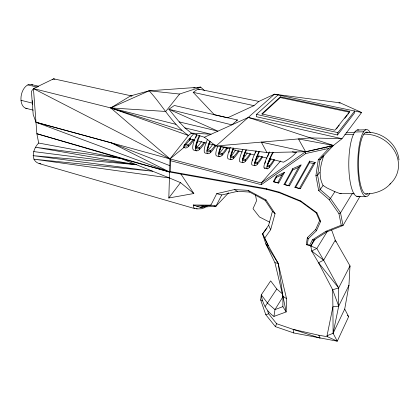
<?xml version="1.0" encoding="UTF-8"?>
<svg xmlns="http://www.w3.org/2000/svg" width="420" height="420" viewBox="0 0 420 420"><rect width="100%" height="100%" fill="white"/><g stroke="black" fill="none" stroke-linecap="round" stroke-linejoin="round"><path stroke-width="0.63" d="M282.524 293.927L276.775 288.981L270.664 280.875L261.272 294.866C262.406 303.345 266.732 311.598 273.956 316.402L286.172 311.934L282.875 306.647L282.949 296.394L278.177 263.335L268.296 245.642L262.6 233.909L268.648 225.262L272.444 211.297L265.214 200.429L249.632 192.055L248.152 190.365L234.428 189.556L216.72 193.662L210.903 205.133L200.225 207.333L193.247 205.018L193.609 207.448L194.959 208.677L197.185 208.635M262.6 233.909L268.296 245.642L265.797 243.815L278.177 263.335L286.534 298.557L286.172 311.934L282.949 296.394L274.932 262.694L265.797 243.815L262.6 233.909L266.973 228.212M180.905 174.053L193.841 193.515L168.814 197.993L170.006 158.912L188.449 135.497L191.431 133.114L211.108 134.227L184.868 127.874L179.225 121.895L168.913 109.258L174.337 105.483L237.478 120.005L231.872 124.871L168.913 109.258L217.928 131.155L179.225 121.895M131.896 95.986L53.639 78.813L33.443 88.594L36.855 133.712L120.498 158.314L169.607 172.032L170.226 171.559L170.562 160.708L170.006 158.912L110.738 107.919L33.443 88.594L31.405 91.392L33.206 114.65L35.989 122.262L169.607 172.032L266.5 189.336L279.284 192.738L300.573 201.458L316.218 212.919L319.599 220.684L320.654 221.387L316.449 230.759L308.201 238.833L307.34 244.493L306.29 244.671L307.351 237.657L315.667 229.488L319.599 220.684M295.528 187.53L309.55 162.655L309.603 161.107L315.278 162.493L300.337 188.706L294.871 187.278L309.603 161.107M188.255 146.732L188.328 145.026L185.729 144.37M199.385 149.552L199.474 147.835L196.838 147.168M210.667 152.402L210.772 150.68L208.105 150.008A14.69 3.323 -61.3 0 0 212.714 144.37M222.101 155.3L222.227 153.568L219.518 152.885A14.8 3.108 -61.3 0 0 224.075 147.189M233.693 158.23L233.84 156.492L231.095 155.799A14.91 2.882 -61.2 0 0 235.589 150.045M245.453 161.207L245.611 159.458L242.828 158.76A15.02 2.651 -61.2 0 0 247.265 152.938M278.087 94.889L256.494 114.392L256.268 116.686L337.507 135.004L354.312 113.232L354.701 110.99L337.89 132.636L337.507 135.004M257.371 164.225L257.549 162.466L255.292 161.9M269.456 167.281L269.656 165.517L267.361 164.939M262.18 114.214L280.298 97.566L280.381 96.836L349.766 111.473L334.919 130.211L261.781 113.888L280.381 96.836M331.643 230.003L335.27 240.161L349.997 265.881L348.941 285.39L344.71 309.083L348.647 316.664L337.281 341.187L293.806 332.971L275.389 326.634L265.786 314.701L260.673 299.954L261.272 294.866L267.582 303.203L274.979 309.593L273.956 316.402M258.883 101.404L198.004 89.003L193.205 92.348L214.379 114.781L227.588 117.82L253.964 105.677L258.883 101.404L274.486 94.19L340.184 102.858L361.62 112.502L342.006 138.716L333.412 145.467L305.571 151.715L261.266 182.952L170.006 158.912L35.989 122.262L111.321 142.847L169.607 172.032L36.855 133.712L38.687 143.041C33.227 148.291 29.72 160.451 39.118 163.564L194.959 208.677M360.092 196.219L343.004 225.514L341.224 225.251L338.945 213.659L329.144 199.631L318.654 190.523L315.913 175.571L318.313 159.6L328.834 148.402L333.412 145.467L248.341 117.453L204.398 137.251L191.431 133.114L184.868 127.874M354.233 193.788L339.89 193.526L335.05 191.756L326.959 187.929L323.069 185.467C317.956 175.781 320.507 165.128 323.878 155.384M348.49 286.624L348.941 285.39L338.699 306.117L332.903 306.836L333.113 333.296L337.281 341.187L327.584 336.767L327.038 335.738L332.903 306.836L332.666 289.769L318.538 262.757L311.645 250.987L310.853 245.999L313.787 240.151L327.033 231.782L343.004 225.514L340.52 212.84L330.456 198.424L320.208 189.53L317.604 175.24L319.945 159.805L320.723 158.791M327.038 335.738L333.113 333.296L338.699 306.117L338.667 287.926L349.997 265.881L349.634 267.13M264.831 237.977L270.643 229.745L275.079 213.623L265.986 199.936L248.152 190.365M195.4 148.139L197.484 141.44M300.573 201.458L300.731 200.939L279.127 192.103L266.17 188.654L170.226 171.559M206.918 151.048L209.102 144.328M195.767 137.834L196.765 134.904M218.605 154.004L220.889 147.257M230.449 156.996L232.838 150.224M242.466 160.036L244.965 153.237M254.651 163.118L257.26 156.292M267.015 166.241L269.74 159.395M255.313 153.174L256.037 151.373M267.535 156.854L269.53 152.04M275.389 326.634L276.628 323.72L268.642 313.798L267.661 310.963M189.462 140.794L190.475 138.537M333.113 333.296L344.71 309.083M307.34 244.493L309.724 245.185L312.396 239.846L325.941 231.268L341.224 225.251M249.632 192.055L237.531 191.331L221.723 194.959L215.938 206.215L200.54 207.286M273.352 181.666L276.344 176.069L284.44 172.426L278.681 183.057L273.352 181.666L278.681 183.057M273.935 181.897L276.381 177.324L276.344 176.069M277.662 182.873L282.025 174.793L284.44 172.426M284.046 184.459L292.677 168.719L301.061 164.95L289.443 185.866L284.046 184.459L289.443 185.866M284.666 184.7L292.745 169.984L292.677 168.719M288.44 185.682L298.594 167.365L301.061 164.95M299.355 188.528L313.514 163.627L315.278 162.493M324.308 148.218L324.949 147.095M329.185 146.816L329.831 145.698M338.699 306.117L332.666 289.769L338.667 287.926L318.538 262.757L323.636 260.18L335.27 240.161L336.063 241.915M352.433 193.279L340.52 212.84L338.945 213.659M327.317 231.378L316.832 248.472L311.645 250.987L323.636 260.18L338.667 287.926M283.269 296.273L274.979 309.593L282.875 306.647M315.031 239.379L310.853 245.999L306.29 244.671M276.775 288.981L265.135 306.448M334.913 191.662L330.456 198.424L329.144 199.631M269.572 158.744L283.505 162.204C288.151 159.647 293.318 156.172 296.363 152.124M323.069 185.467L320.208 189.53L318.654 190.523M319.814 172.247L317.604 175.24L315.913 175.571M168.814 197.993L180.495 182.642L193.841 193.515M321.5 157.778L322.665 156.261M336.399 128.966L337.601 127.444M338.405 126.43L339.208 125.417M344.825 118.314L347.23 115.269M348.033 114.256L348.836 113.237M197.442 87.539L200.686 87.134L179.555 94.048L165.753 111.458L110.738 107.919L130.594 95.881L149.116 90.799L200.686 87.134L204.472 90.562M280.665 160.939L261.266 182.952L261.277 184.69L170.562 160.708M193.678 133.754C190.192 138.154 185.509 142.133 183.43 147.383L184.17 147.168M228.679 192.759L215.938 206.215L214.011 206.031M390.773 183.335C384.568 190.706 374.934 193.856 365.526 193.988M204.398 137.251L216.017 145.992L274.486 94.19L361.62 112.502M184.18 147.289L170.006 158.912L33.443 88.594M52.652 79.543L53.639 78.813L54.868 79.275M261.277 184.69L305.713 153.552L328.834 148.402M265.214 200.429L265.986 199.936M236.292 120.54L237.478 120.005M276.381 177.324L282.025 174.793M292.745 169.984L298.594 167.365M149.116 90.799L110.738 107.919L188.449 135.497C171.99 123.989 162.645 105.247 149.116 90.799L179.555 94.048M205.202 207.512L201.38 208.772L196.492 208.929M265.786 314.701L268.642 313.798M200.225 207.333L210.903 205.133L215.938 206.215L214.646 206.047M316.218 212.919L316.911 212.788L320.654 221.387M131.896 95.718L130.594 95.881L131.896 95.907M193.552 88.027L194.849 87.864M338.898 103.01L340.184 102.858M339.89 193.526L341.192 193.421M196.686 206.126L210.903 205.133L193.247 205.018M357.152 130.027L365.883 129.785M354.827 132.011L363.641 131.78M346.148 132.783L354.617 132.568M344.867 134.61L353.798 134.389M248.341 117.453L342.006 138.716L310.333 137.912L216.017 145.992L266.905 152.56L305.571 151.715L298.442 138.931L333.412 145.467M356.738 196.282L365.426 196.455M169.423 177.97L120.498 158.314L35.605 147.278L136.29 164.656L33.075 155.662L152.591 171.208L33.836 159.18L169.423 177.97L180.495 182.642M365.951 132.274C381.938 131.528 397.373 143.75 399 159.91M318.313 159.6L319.945 159.805L333.26 145.666L305.408 151.914L305.713 153.552M33.684 151.594L136.29 164.656M39.118 163.564L40.877 163.805M276.628 323.72L293.139 329.369L318.843 335.244L327.584 336.767M38.687 143.041L120.498 158.314M274.932 262.694L278.177 263.335M280.298 97.566L349.639 112.224M305.571 151.715L261.314 142.112L266.905 152.56M193.205 92.348L253.964 105.677M312.396 239.846L313.787 240.151M256.494 114.392L337.89 132.636M31.831 84.635L38.703 86.268M27.862 84.908L37.285 87.155M292.341 151.82L296.168 152.738M309.55 162.655L313.514 163.627M189.142 138.789L194.838 140.201M197.374 140.831L206.241 143.031M208.772 143.661L215.738 145.388M220.804 146.648L229.672 148.848M232.838 149.63L242.34 151.988M244.871 152.618L254.373 154.975M257.539 155.757L267.041 158.114M21 100.291L32.314 103.126M175.948 124.341L110.738 107.919L181.64 130.368M196.423 150.811L193.767 150.134A16.448 4.258 -63 0 1 196.613 134.852M207.816 153.709L205.123 153.022A16.564 4.022 -63 0 1 207.485 139.419M219.361 156.644L216.631 155.951A16.69 3.775 -62.9 0 1 217.686 146.223M231.068 159.621L228.302 158.917A16.811 3.523 -62.9 0 1 230.302 147.535M242.944 162.64L240.135 161.926A16.936 3.26 -62.8 0 1 242.939 149.404M254.982 165.701L252.137 164.976A17.062 2.993 -62.8 0 1 256.079 150.712M264.306 168.073L267.194 168.809M25.736 108.239L33.191 110.14M216.72 193.662L221.723 194.959M294.871 187.278L300.337 188.706M260.673 299.954L262.353 300.573M198.004 89.003L199.836 89.717M111.321 142.847L169.801 165.648M325.941 231.268L327.033 231.782M269.808 222.248L259.455 216.956L253.019 208.693L256.573 200.75L255.491 194.969M234.428 189.556L237.531 191.331M282.949 296.394L286.534 298.557M309.724 245.185L310.853 245.999L316.832 248.472L323.636 260.18M300.731 200.939L316.911 212.788M272.444 211.297L275.079 213.623M347.356 315.231L348.647 316.664M307.351 237.657L308.201 238.833M315.667 229.488L316.449 230.759M266.17 188.654L266.5 189.336M268.648 225.262L270.643 229.745M318.843 335.244L320.103 338.168L293.139 329.369L293.806 332.971M279.127 192.103L279.284 192.738M190.444 138.847A14.479 3.743 -61.4 0 1 184.674 145.105M193.809 139.886A16.359 4.436 -63 0 1 184.039 145.262M193.032 139.493A14.506 3.696 -61.4 0 1 184.8 144.412M201.506 141.593A14.585 3.539 -61.4 0 1 195.809 147.919M204.131 142.244A14.611 3.486 -61.3 0 1 196.445 148.591A14.611 3.486 -61.3 0 1 199.957 135.854M204.881 142.632A16.474 4.205 -63 0 1 195.893 150.423A16.474 4.205 -63 0 1 199.343 135.524M215.371 145.031A14.716 3.276 -61.3 0 1 208.131 151.767A14.716 3.276 -61.3 0 1 210.247 141.587M215.896 145.74A16.595 3.964 -63 0 1 207.559 153.573A16.595 3.964 -63 0 1 209.759 141.23M226.769 147.856A14.821 3.056 -61.3 0 1 219.881 154.78A14.821 3.056 -61.3 0 1 221.324 146.186M227.572 148.071A16.716 3.717 -62.9 0 1 219.445 156.671A16.716 3.717 -62.9 0 1 220.694 146.375M228.953 152.45A14.91 2.882 -61.2 0 1 229.535 150.754M238.324 150.722A14.931 2.825 -61.2 0 1 231.478 157.694A14.931 2.825 -61.2 0 1 233.793 148.029M239.101 150.927A16.842 3.46 -62.9 0 1 231.016 159.6A16.842 3.46 -62.9 0 1 233.142 148.234M250.037 153.626A15.046 2.594 -61.2 0 1 243.275 160.629A15.046 2.594 -61.2 0 1 246.498 149.888M250.787 153.825A16.968 3.197 -62.8 0 1 242.792 162.556A16.968 3.197 -62.8 0 1 245.821 150.119M259.103 155.873A15.136 2.41 -61.1 0 1 255.486 160.907M252.483 160.839A15.136 2.41 -61.1 0 1 252.961 159.159M261.912 156.571A15.162 2.352 -61.1 0 1 255.255 163.548A15.162 2.352 -61.1 0 1 259.607 151.415M262.631 156.765A17.094 2.929 -62.8 0 1 254.725 165.491A17.094 2.929 -62.8 0 1 259.009 151.431M271.105 158.849A15.251 2.168 -61.1 0 1 268.343 162.892M264.936 163.427A15.251 2.168 -61.1 0 1 265.555 161.616M273.95 159.553A15.278 2.105 -61 0 1 267.461 166.409A15.278 2.105 -61 0 1 273.252 152.444M274.649 159.742A17.225 2.651 -62.7 0 1 266.868 168.352A17.225 2.651 -62.7 0 1 272.758 152.161M27.022 108.449A12.212 7.471 -78.2 0 1 21.499 94.222A12.212 7.471 -78.2 0 1 32.723 85.076M358.491 196.182A33.259 8.957 -89.5 0 1 348.779 163.338A33.259 8.957 -89.5 0 1 358.911 130.048M369.815 193.426A33.469 8.642 -89.5 0 1 357.777 163.275A33.469 8.642 -89.5 0 1 370.256 132.636M367.61 193.625A30.991 8.001 -89.5 0 1 358.47 163.296A30.991 8.001 -89.5 0 1 368.041 132.542M32.45 104.312A12.306 7.334 -78 0 1 32.298 100.611M265.225 167.816A17.194 2.72 -62.7 0 1 269.483 152.019M363.878 134.143A31.621 27.972 22.8 0 1 395.283 152.292A31.621 27.972 22.8 0 1 389.86 184.175"/></g></svg>
